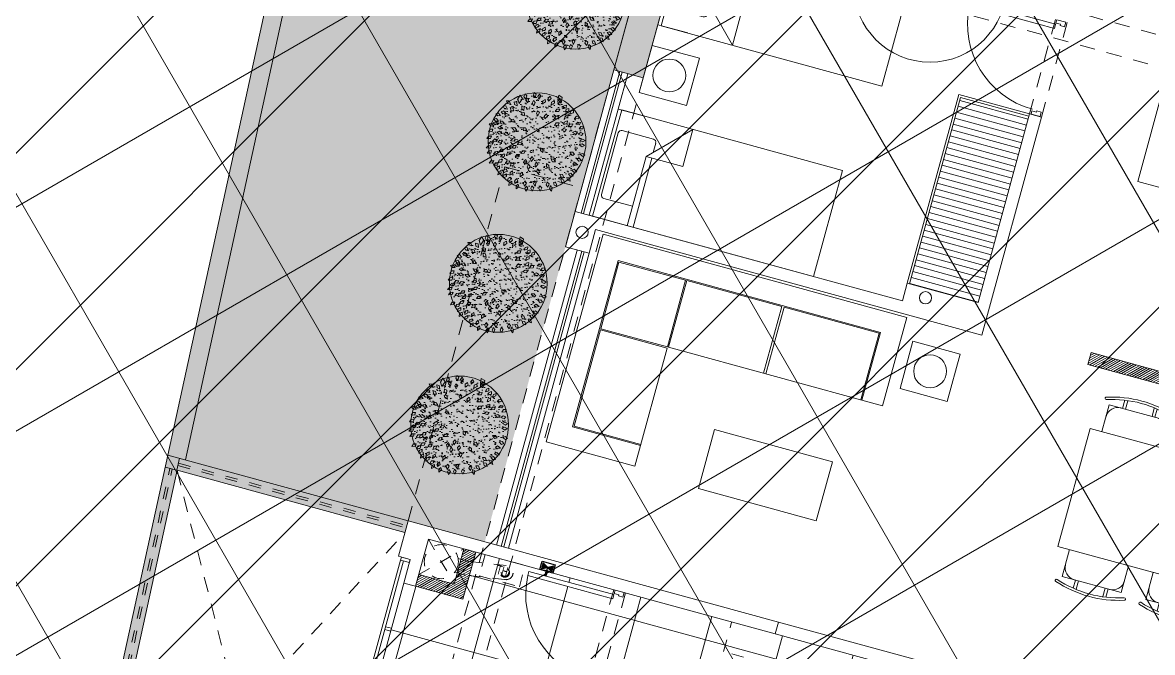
# Model space of a CAD drawing. Header units: inches. Extents: x 0 to 766, y -245 to 236.
# Drawn here: x 187.72 to 196.96, y 71.21 to 76.36 of the extents above; entities that cross this region are included whole.
import ezdxf
from ezdxf.enums import TextEntityAlignment as Align

# ---------------------------------------------------------------- set-up
doc = ezdxf.new("R2010")
doc.units = ezdxf.units.IN
doc.header["$MEASUREMENT"] = 0
for name, pattern in [('CONTINUA', [0]), ('HIDDEN2', [0.1875, 0.125, -0.0625]), ('PHANTOM', [2.5, 1.25, -0.25, 0.25, -0.25, 0.25, -0.25]), ('XREF_PAISAJISMO_200612$0$HIDDEN2', [0.1875, 0.125, -0.0625])]:
    doc.linetypes.add(name, pattern=pattern)
for name, color, linetype, lineweight in [('A-PLACAS', 251, 'Continuous', 9), ('A-VIGAS', 251, 'HIDDEN2', 9), ('CELOSIA', 251, 'Continuous', 9), ('CLOSET', 251, 'Continuous', 9), ('COC-LAV', 251, 'Continuous', 9), ('DLP_ETAPAS', 251, 'Continuous', 9), ('DLP_HATCH', 251, 'Continuous', 9), ('EJES', 251, 'PHANTOM', 9), ('Gas', 251, 'G_Larga', 9), ('HATCH', 251, 'Continuous', 9), ('MOBILIARIO', 251, 'Continuous', 9), ('MURO-BAJO', 251, 'Continuous', 9), ('MUROS', 251, 'Continuous', 9), ('PROYECCIONES', 251, 'HIDDEN2', 9), ('PUERTAS', 251, 'Continuous', 9), ('RED-PLUVIAL', 251, 'Continuous', 9), ('TEXTO-INDICACIONES', 251, 'Continuous', 9), ('VIDRIOS', 251, 'Continuous', 9), ('XREF_PAISAJISMO_200612$0$A-MURO BAJO', 251, 'Continuous', 9), ('XREF_PAISAJISMO_200612$0$A-PROYECCIONES', 251, 'XREF_PAISAJISMO_200612$0$HIDDEN2', 9), ('XREF_PAISAJISMO_200612$0$HATCH MUROS', 251, 'Continuous', 9), ('XREF_VEGETACION_200612$0$0_PA_alternathera verde', 251, 'Continuous', 9), ('XREF_VEGETACION_200612$0$0_PA_arrayan', 251, 'Continuous', 9), ('XREF_VEGETACION_200612$0$0_PA_VEGETACION', 251, 'Continuous', 9)]:
    doc.layers.add(name, color=color, linetype=linetype, lineweight=lineweight)
doc.layers.add('relleno', color=7, linetype='Continuous')
doc.styles.add('AREAS', font='ARIALN.TTF', dxfattribs={"width": 0.8})
doc.styles.get("Standard").update_dxf_attribs({"font": 'arial.ttf'})
doc.linetypes.add('G_Larga', pattern='A,2,-0.01,["G",Standard,S=0.1,R=0,X=0,Y=-0.05],-0.1', length=2.11)

# ---------------------------------------------------------------- blocks, each defined once
blk = doc.blocks.new('XREF_VEGETACION_200612$0$vib 2')
at = {"layer": 'XREF_VEGETACION_200612$0$0_PA_arrayan', "color": 68, "true_color": 0x3d5200}
for points in [[(472.0238, 17.4089), (472.0179, 17.3963), (472.0248, 17.3833), (472.0326, 17.3995)], [(472.0692, 17.4166), (472.0648, 17.4034), (472.0732, 17.3913), (472.079, 17.4083)], [(472.0957, 17.4083), (472.0877, 17.3969), (472.0923, 17.3829), (472.1027, 17.3975)], [(471.9313, 17.375), (471.9363, 17.362), (471.9505, 17.358), (471.9442, 17.3748)], [(471.9691, 17.3702), (471.9713, 17.3564), (471.9843, 17.3495), (471.9816, 17.3673)], [(471.9991, 17.4033), (471.9867, 17.3843), (471.9947, 17.3617), (472.0111, 17.386)], [(472.0307, 17.3892), (472.0275, 17.3756), (472.0369, 17.3642), (472.0412, 17.3817)], [(472.065, 17.3759), (472.0594, 17.3632), (472.0665, 17.3503), (472.074, 17.3666)], [(472.1234, 17.3815), (472.1116, 17.3741), (472.1103, 17.3594), (472.1256, 17.3688)], [(472.1495, 17.3975), (472.1394, 17.388), (472.141, 17.3733), (472.1542, 17.3855)], [(472.1686, 17.3752), (472.1564, 17.3685), (472.1543, 17.3538), (472.1701, 17.3624)], [(472.1971, 17.384), (472.1869, 17.3745), (472.1883, 17.3598), (472.2017, 17.3719)], [(472.1917, 17.4031), (472.1872, 17.3809), (472.2032, 17.3629), (472.2093, 17.3916)], [(472.2301, 17.3532), (472.2168, 17.349), (472.2119, 17.3351), (472.2291, 17.3403)], [(471.8768, 17.3096), (471.8865, 17.2997), (471.9012, 17.3015), (471.8887, 17.3145)], [(471.9032, 17.3189), (471.913, 17.309), (471.9276, 17.3111), (471.915, 17.3239)], [(471.9138, 17.3476), (471.9201, 17.3352), (471.9347, 17.3326), (471.9267, 17.3487)], [(471.9205, 17.3037), (471.9328, 17.2972), (471.9462, 17.3034), (471.9304, 17.312)], [(471.9673, 17.3241), (471.9626, 17.3372), (471.9485, 17.3416), (471.9544, 17.3246)], [(472.0059, 17.3186), (472.0092, 17.3051), (472.0228, 17.2992), (472.0187, 17.3168)], [(472.0073, 17.349), (472.0064, 17.3351), (472.0175, 17.3254), (472.0189, 17.3434)], [(472.0859, 17.3247), (472.0805, 17.3119), (472.0879, 17.2991), (472.095, 17.3156)], [(472.1309, 17.3094), (472.1207, 17.2999), (472.1223, 17.2852), (472.1355, 17.2973)], [(472.1913, 17.2982), (472.1775, 17.2974), (472.1692, 17.2852), (472.1872, 17.286)], [(472.1966, 17.3333), (472.1827, 17.3326), (472.1744, 17.3204), (472.1924, 17.3211)], [(472.2375, 17.305), (472.2246, 17.2998), (472.2208, 17.2855), (472.2375, 17.2921)], [(472.2427, 17.3368), (472.2296, 17.3323), (472.2249, 17.3183), (472.242, 17.3239)], [(472.2653, 17.3278), (472.2522, 17.323), (472.248, 17.3088), (472.2649, 17.3149)], [(472.2948, 17.2963), (472.2809, 17.2977), (472.271, 17.2868), (472.2888, 17.2849)], [(471.8432, 17.2591), (471.8522, 17.2485), (471.867, 17.2494), (471.8554, 17.2632)], [(471.8641, 17.2643), (471.874, 17.2545), (471.8886, 17.2566), (471.876, 17.2694)], [(471.8674, 17.2834), (471.8757, 17.2723), (471.8905, 17.2722), (471.8799, 17.2867)], [(471.8875, 17.2417), (471.8983, 17.2329), (471.9127, 17.2364), (471.8988, 17.2479)], [(471.8983, 17.271), (471.9056, 17.2591), (471.9203, 17.2578), (471.911, 17.2732)], [(471.9532, 17.2808), (471.96, 17.2687), (471.9747, 17.2668), (471.9659, 17.2825)], [(471.9597, 17.239), (471.9673, 17.2273), (471.982, 17.2263), (471.9723, 17.2415)], [(472.0122, 17.2388), (472.0185, 17.2264), (472.0331, 17.2239), (472.025, 17.24)], [(472.1935, 17.2647), (472.1796, 17.2639), (472.1714, 17.2517), (472.1893, 17.2525)], [(472.2351, 17.2738), (472.2217, 17.2701), (472.2163, 17.2563), (472.2337, 17.261)], [(472.2614, 17.2591), (472.2476, 17.2584), (472.2393, 17.2461), (472.2573, 17.2469)], [(472.3014, 17.2661), (472.2876, 17.268), (472.2771, 17.2576), (472.2949, 17.2549)], [(472.3161, 17.2472), (472.3022, 17.2465), (472.294, 17.2342), (472.3119, 17.235)], [(471.855, 17.1986), (471.8412, 17.1979), (471.8329, 17.1856), (471.8509, 17.1864)], [(471.8627, 17.2328), (471.8488, 17.2321), (471.8405, 17.2198), (471.8585, 17.2206)], [(471.8854, 17.182), (471.8716, 17.1838), (471.8612, 17.1732), (471.879, 17.1707)], [(471.8841, 17.2176), (471.8942, 17.2081), (471.9088, 17.2107), (471.8958, 17.2231)], [(471.918, 17.2101), (471.9288, 17.2013), (471.9431, 17.2049), (471.9292, 17.2163)], [(471.9757, 17.1832), (471.962, 17.1855), (471.9513, 17.1753), (471.969, 17.1722)], [(472.2303, 17.2319), (472.217, 17.236), (472.205, 17.2274), (472.2221, 17.2219)], [(472.2855, 17.2147), (472.2737, 17.2221), (472.2599, 17.2169), (472.275, 17.2071)], [(472.3144, 17.2105), (472.3014, 17.2155), (472.2888, 17.2077), (472.3056, 17.2011)], [(472.3233, 17.1767), (472.3113, 17.1836), (472.2977, 17.1778), (472.3132, 17.1687)], [(471.853, 17.1489), (471.8391, 17.1499), (471.8294, 17.1388), (471.8473, 17.1374)], [(471.8562, 17.1258), (471.8423, 17.125), (471.834, 17.1128), (471.852, 17.1135)], [(471.866, 17.1678), (471.8525, 17.1711), (471.8411, 17.1617), (471.8585, 17.1573)], [(471.9104, 17.1768), (471.8966, 17.1784), (471.8864, 17.1677), (471.9043, 17.1655)], [(471.9158, 17.1327), (471.902, 17.132), (471.8937, 17.1197), (471.9117, 17.1205)], [(471.9339, 17.1298), (471.9476, 17.1324), (471.9541, 17.1456), (471.9364, 17.1424)], [(471.9794, 17.1505), (471.9655, 17.1506), (471.9565, 17.1389), (471.9745, 17.1386)], [(472.0081, 17.1651), (471.9944, 17.1672), (471.9838, 17.1568), (472.0016, 17.154)], [(472.1012, 17.14), (472.1004, 17.1261), (472.1116, 17.1165), (472.1129, 17.1344)], [(472.3202, 17.1518), (472.3085, 17.1592), (472.2946, 17.154), (472.3098, 17.1442)], [(471.8664, 17.0759), (471.8525, 17.0751), (471.8442, 17.0629), (471.8622, 17.0637)], [(471.8872, 17.1206), (471.8733, 17.1199), (471.865, 17.1076), (471.883, 17.1084)], [(471.9101, 17.0809), (471.8962, 17.08), (471.888, 17.0677), (471.906, 17.0686)], [(471.9223, 17.1071), (471.9085, 17.1065), (471.9001, 17.0943), (471.9181, 17.0949)], [(471.9464, 17.0743), (471.9325, 17.0735), (471.9243, 17.0613), (471.9423, 17.0621)], [(471.9496, 17.1195), (471.9362, 17.1159), (471.9307, 17.1022), (471.9481, 17.1067)], [(471.9958, 17.1067), (471.9819, 17.1059), (471.9736, 17.0937), (471.9916, 17.0945)], [(472.0238, 17.1245), (472.0099, 17.1237), (472.0016, 17.1115), (472.0196, 17.1123)], [(472.0267, 17.082), (472.0179, 17.0712), (472.0214, 17.0569), (472.0329, 17.0707)], [(472.0585, 17.0963), (472.0503, 17.085), (472.0545, 17.0709), (472.0653, 17.0853)], [(472.1533, 17.0811), (472.1611, 17.0696), (472.1758, 17.0689), (472.1659, 17.0838)], [(472.2705, 17.106), (472.2625, 17.1173), (472.2477, 17.1178), (472.258, 17.103)], [(472.305, 17.0765), (472.2958, 17.087), (472.2811, 17.086), (472.2928, 17.0723)], [(472.3231, 17.1031), (472.3121, 17.1116), (472.2978, 17.1077), (472.312, 17.0965)], [(471.8896, 17.0658), (471.8758, 17.0649), (471.8676, 17.0526), (471.8855, 17.0535)], [(471.8959, 17.0496), (471.8831, 17.0439), (471.8798, 17.0296), (471.8963, 17.0367)], [(471.9021, 17.0257), (471.8898, 17.019), (471.8877, 17.0044), (471.9035, 17.0129)], [(471.9303, 17.0351), (471.9179, 17.0288), (471.9154, 17.0142), (471.9314, 17.0223)], [(471.9601, 17.0246), (471.9486, 17.0168), (471.9478, 17.0021), (471.9628, 17.0119)], [(471.9676, 17.0656), (471.9543, 17.0614), (471.9494, 17.0475), (471.9666, 17.0528)], [(472.0094, 17.0173), (471.9985, 17.0087), (471.9988, 16.9939), (472.013, 17.0049)], [(472.0408, 17.0572), (472.0338, 17.0452), (472.0395, 17.0315), (472.0487, 17.047)], [(472.0829, 17.0673), (472.0731, 17.0574), (472.0752, 17.0428), (472.088, 17.0554)], [(472.0853, 17.0342), (472.0813, 17.0208), (472.09, 17.0089), (472.0953, 17.0261)], [(472.1432, 17.0381), (472.1429, 17.052), (472.1309, 17.0606), (472.1311, 17.0427)], [(472.2576, 17.028), (472.2674, 17.0182), (472.282, 17.0201), (472.2695, 17.033)], [(472.2619, 17.0593), (472.2728, 17.0506), (472.2871, 17.0543), (472.2731, 17.0657)], [(471.9305, 17.0098), (471.9179, 17.0039), (471.9148, 16.9895), (471.9311, 16.9969)], [(471.9516, 16.9931), (471.9388, 16.9877), (471.9353, 16.9734), (471.9519, 16.9802)], [(471.9569, 16.9726), (471.9445, 16.9665), (471.9417, 16.952), (471.9579, 16.9598)], [(471.9825, 16.9854), (471.9718, 16.9766), (471.9723, 16.9618), (471.9864, 16.973)], [(471.9897, 16.9574), (471.9785, 16.9491), (471.9784, 16.9344), (471.9929, 16.9449)], [(472.0223, 16.9737), (472.0154, 16.9617), (472.0211, 16.9481), (472.0303, 16.9636)], [(472.0705, 16.9747), (472.0649, 16.9619), (472.0722, 16.9491), (472.0795, 16.9655)], [(472.1335, 16.9678), (472.1294, 16.9545), (472.138, 16.9425), (472.1435, 16.9596)], [(472.165, 16.9658), (472.1695, 16.9526), (472.1835, 16.9479), (472.1779, 16.965)], [(472.1979, 17.0074), (472.2027, 16.9943), (472.2168, 16.99), (472.2108, 17.0069)], [(472.2031, 16.9813), (472.2066, 16.9678), (472.2202, 16.9621), (472.2159, 16.9795)], [(472.2322, 16.9917), (472.236, 16.9783), (472.2497, 16.973), (472.245, 16.9903)], [(472.2399, 17.0087), (472.2484, 16.9977), (472.2632, 16.9978), (472.2523, 17.0121)], [(472.03, 16.9477), (472.0224, 16.9361), (472.0273, 16.9222), (472.0373, 16.9371)], [(472.0576, 16.9488), (472.0519, 16.9361), (472.059, 16.9232), (472.0665, 16.9395)], [(472.098, 16.9493), (472.0921, 16.9366), (472.099, 16.9236), (472.1068, 16.9398)], [(472.1482, 16.9477), (472.1454, 16.934), (472.1552, 16.923), (472.159, 16.9406)]]:
    blk.add_lwpolyline(points, close=True, dxfattribs=at)
blk = doc.blocks.new('XREF_VEGETACION_200612$0$ARRAYAN')
at = {"layer": 'XREF_VEGETACION_200612$0$0_PA_arrayan', "true_color": 0x779e00}
h = blk.add_hatch(dxfattribs=at)
h.set_pattern_fill('AR-SAND', color=64, scale=0.0009, style=0)
h.set_pattern_definition([(37.5, (878.080566, 496.464243), (-0.001440028, 0.0440471914), [0, -0.0347472, 0, -0.038862, 0, -0.0371475]), (7.5, (878.080566, 496.46424), (0.040457095, 0.064514259), [0, -0.0187452, 0, -0.0313182, 0, -0.0120015]), (327.5, (878.05245, 496.464243), (0.0711893133, 0.0001293466), [0, -0.01143, 0, -0.041148, 0, -0.053721]), (317.5, (878.05245, 496.46424), (0.068720081, 0.020063639), [0, -0.005715, 0, -0.0269748, 0, -0.030861])])
h.paths.add_polyline_path([(784.3152, 808.4285, 1), (783.7943, 808.4285, 1)])
at = {"layer": 'XREF_VEGETACION_200612$0$0_PA_arrayan'}
blk.add_circle((784.0578, 808.4294), 0.2762, dxfattribs=at)
at = {"layer": 'XREF_VEGETACION_200612$0$0_PA_arrayan', "color": 252, "xscale": 1.128600000000005, "yscale": 1.128600000000005, "zscale": 1.128600000000005}
blk.add_blockref('XREF_VEGETACION_200612$0$vib 2', (251.2648, 789.0514), dxfattribs=at)
blk = doc.blocks.new('XREF_PAISAJISMO_200612')
at = {"layer": 'XREF_PAISAJISMO_200612$0$HATCH MUROS', "true_color": 0xf8991e, "transparency": 33554636}
h = blk.add_hatch(color=30, dxfattribs=at)
h.dxf.hatch_style = 1
h.paths.add_polyline_path([(34.3491, 75.5784), (34.2042, 75.6181), (32.784, 69.1123), (32.9289, 69.0727)])
h = blk.add_hatch(color=30, dxfattribs=at)
h.dxf.hatch_style = 1
h.paths.add_polyline_path([(33.9224, 65.1725), (33.8961, 65.0761), (32.0153, 65.5903), (32.784, 69.1123), (34.7491, 68.575), (34.7227, 68.4785), (32.8593, 68.988), (32.1333, 65.6624)])
at = {"layer": 'XREF_PAISAJISMO_200612$0$A-MURO BAJO', "elevation": 0}
for points in [[(32.784, 69.1123), (34.2042, 75.6181)], [(32.9289, 69.0726), (34.3491, 75.5784)], [(32.0153, 65.5903), (32.784, 69.1123), (34.7491, 68.575)], [(32.1332, 65.6617), (32.8593, 68.988), (34.7227, 68.4785)]]:
    blk.add_lwpolyline(points, dxfattribs=at)
at = {"layer": 'XREF_PAISAJISMO_200612$0$A-PROYECCIONES', "linetype": 'XREF_PAISAJISMO_200612$0$HIDDEN2', "ltscale": 0.3}
for p, q in [((32.8589, 68.9881, 0), (32.8803, 69.086, 0)), ((32.8669, 69.0274, 0), (34.7333, 68.5171)), ((32.8722, 69.0467, 0), (34.7385, 68.5364)), ((32.4481, 67.3866, 0), (32.8008, 69.0034)), ((32.4676, 67.3823, 0), (32.8204, 68.9992)), ((32.8589, 68.9881, 0), (32.7623, 69.0145, 0))]:
    blk.add_line(p, q, dxfattribs=at)
at = {"layer": 'XREF_PAISAJISMO_200612$0$A-PROYECCIONES', "linetype": 'XREF_PAISAJISMO_200612$0$HIDDEN2'}
for p, q in [((32.8592, 68.9877, 0), (33.826, 65.1989)), ((32.1328, 65.6618), (34.7227, 68.4785, 0))]:
    blk.add_line(p, q, dxfattribs=at)
blk = doc.blocks.new('paisajismo et 1')
at = {"layer": 'XREF_VEGETACION_200612$0$0_PA_alternathera verde', "true_color": 0x99b29c, "transparency": 33554618}
h = blk.add_hatch(dxfattribs=at)
h.set_pattern_fill('STIP2', color=253, scale=0.1, angle=45, style=0, double=1, pattern_type=2)
h.set_pattern_definition([(45, (-0.05515, 0.06788), (-0.07071068, 0.07071068), [0, -0.1]), (45, (-0.03536, 0.06505), (-0.07071068, 0.07071068), [0, -0.1]), (45, (-0.02192, 0.04455), (-0.07071068, 0.07071068), [0, -0.1]), (45, (0.01909, 0.05303), (-0.07071068, 0.07071068), [0, -0.1]), (45, (-0.00849, 0.07637), (-0.07071068, 0.07071068), [0, -0.1]), (45, (-0.00636, 0.11243), (-0.07071068, 0.07071068), [0, -0.1]), (45, (-0.03606, 0.09263), (-0.07071068, 0.07071068), [0, -0.1]), (45, (0.02263, 0.09334), (-0.07071068, 0.07071068), [0, -0.1]), (45, (0.04172, 0.06718), (-0.07071068, 0.07071068), [0, -0.1]), (45, (0, 0.00424), (-0.07071068, 0.07071068), [0, -0.1]), (45, (-0.00141, 0.03111), (-0.07071068, 0.07071068), [0, -0.1]), (45, (0.02192, 0.02758), (-0.07071068, 0.07071068), [0, -0.1]), (45, (0.0198, 0.11597), (-0.07071068, 0.07071068), [0, -0.1]), (45, (0.01485, 0.07566), (-0.07071068, 0.07071068), [0, -0.1]), (45, (-0.01414, 0.09334), (-0.07071068, 0.07071068), [0, -0.1]), (45, (0.00424, 0.09899), (-0.07071068, 0.07071068), [0, -0.1]), (45, (-0.00212, 0.05445), (-0.07071068, 0.07071068), [0, -0.1]), (45, (-0.02051, 0.11243), (-0.07071068, 0.07071068), [0, -0.1]), (45, (0.04313, 0.09263), (-0.07071068, 0.07071068), [0, -0.1]), (45, (0.06223, 0.0693), (-0.07071068, 0.07071068), [0, -0.1]), (120.9638, (-0.027577, 0.053033), (0.141421532, -0.282842614), [0.0041231, -0.4081875]), (14.0362, (-0.030406, 0.079903), (-0.3535534264, -0.0707103627), [0.005831, -0.5772642]), (23.1986, (0.006364, 0.084146), (0.2828427255, 0.141421382), [0.0053852, -0.5331313]), (194.0362, (0.041012, 0.050912), (0.3535534264, 0.0707103627), [0.005831, -0.5772642]), (98.1301, (0.0099, 0.038184), (-0.0707106636, 0.3535533935), [0.005, -0.495]), (0, (-0.003536, 0.12657), (0.0707107, 0.0707107), [0.0056569, -0.1357645]), (146.3099, (0.035355, 0.077782), (-0.3535532764, 0.212132255), [0.005099, -0.5048029]), (8.1301, (-0.019799, 0.028284), (0.3535533935, 0.0707106636), [0.005, -0.495]), (0, (-0.05586, 0.08132), (0.0707107, 0.0707107), [0.0042426, -0.1371787])])
edge = h.paths.add_edge_path()
edge.add_line((32.8913, 65.351), (32.1602, 65.551))
edge.add_line((32.1602, 65.551), (31.4701, 62.3893))
edge.add_line((31.4701, 62.3893), (31.3138, 60.2668))
edge.add_line((31.3138, 60.2668), (29.769, 53.19))
edge.add_arc((23.3226, 58.608), 8.4209, 319.95374, 349.32485)
edge.add_line((31.5978, 57.0481), (31.1155, 57.18))
edge.add_line((31.1155, 57.18), (31.6423, 59.1068))
edge.add_arc((42.4426, 60.1935), 10.8549, 151.63174, 185.74577, ccw=False)
edge = h.paths.add_edge_path()
edge.add_line((34.6694, 77.0459), (34.6694, 77.0459))
edge.add_line((34.6694, 77.0459), (32.929, 69.073))
edge.add_line((32.929, 69.073), (33.412, 68.941))
edge.add_line((33.412, 68.941), (34.6228, 74.4881))
edge.add_arc((38.1641, 73.5388), 3.6663, 149.50296, 164.99345, ccw=False)
edge.add_line((35.005, 75.3995), (34.3491, 75.5784))
edge.add_line((34.3491, 75.5784), (34.6694, 77.0459))
at = {"layer": 'XREF_VEGETACION_200612$0$0_PA_alternathera verde', "true_color": 0x6e6b8e, "transparency": 33554615}
h = blk.add_hatch(dxfattribs=at)
h.set_pattern_fill('ANSI36', color=8, scale=0.3, angle=132, style=0)
h.paths.add_polyline_path([(36.5034, 74.9897), (35.005, 75.3995, 0.067693), (34.6228, 74.4881), (33.412, 68.941), (34.7496, 68.5753)])
at = {"layer": 'XREF_VEGETACION_200612$0$0_PA_VEGETACION', "true_color": 0x9a9384, "transparency": 33554508}
h = blk.add_hatch(color=252, dxfattribs=at)
h.dxf.hatch_style = 1
h.paths.add_polyline_path([(38.7086, 78.5999), (38.195, 78.712), (37.526, 76.265), (38.0324, 76.1266)])
h.paths.add_polyline_path([(37.1304, 74.8183), (36.5034, 74.9897), (34.7495, 68.575), (35.3765, 68.4036)])
blk.add_blockref('XREF_PAISAJISMO_200612', (0, 0))
at = {"layer": 'XREF_VEGETACION_200612$0$0_PA_arrayan', "color": 7, "xscale": 1.448471488116208, "yscale": 1.448471488116208, "zscale": 1.448471488116208}
for p in [(-1099.5657, -1098.1559, 0), (-1099.8822, -1099.3134, 0), (-1100.1987, -1100.4709, 0), (-1100.5151, -1101.6285, 0)]:
    blk.add_blockref('XREF_VEGETACION_200612$0$ARRAYAN', p, dxfattribs=at)
blk = doc.blocks.new('COTASYEJES')
at = {"layer": 'EJES', "linetype": 'Continuous'}
blk.add_circle((-33.9178, -34.9835, 0), 0.625, dxfattribs=at)
blk = doc.blocks.new('ESTR_PISO-1_PISO')
at = {"layer": 'HATCH'}
h = blk.add_hatch(color=256, dxfattribs=at)
h.dxf.hatch_style = 1
h.paths.add_polyline_path([(-26.45, 2.95), (-29.9, 2.95), (-29.9, 1.5), (-29.65, 1.5), (-29.65, 2.7), (-26.45, 2.7)])
h.paths.add_polyline_path([(-22.65, -2.53), (-18.75, -2.53), (-18.75, 2.87), (-22.45, 2.87), (-22.45, -0.53), (-22.65, -0.53), (-22.65, 3.12), (-18.5, 3.12), (-18.5, -2.78), (-22.65, -2.78)])
h.paths.add_polyline_path([(-29.9, -2.45), (-26.45, -2.45), (-26.45, -2.2), (-29.9, -2.2)])
h.paths.add_polyline_path([(-30.3, -6.8), (-22.4, -6.8), (-22.4, -7.1), (-30.3, -7.1)])
h.paths.add_polyline_path([(-20.85, -4.75), (-21.55, -4.75), (-21.55, -5), (-20.85, -5)])
h.paths.add_polyline_path([(-22.45, 4.92), (-22.45, 6.87), (-18.75, 6.87), (-18.75, 4.92), (-18.55, 4.92), (-18.55, 6.87), (-18.05, 6.87), (-18.05, 7.12), (-22.45, 7.12), (-22.45, 13.72), (-22.65, 13.72), (-22.65, 4.92)])
h.paths.add_polyline_path([(-26.45, 8.52), (-29.65, 8.52), (-29.65, 9.7), (-29.9, 9.7), (-29.9, 8.27), (-26.45, 8.27)])
h.paths.add_polyline_path([(-19.15, 8.92), (-15.75, 8.92), (-15.75, 9.17), (-19.15, 9.17)])
h.paths.add_polyline_path([(-20.65, 18.07), (-16.65, 18.07), (-16.65, 18.32), (-20.65, 18.32)])
h.paths.add_polyline_path([(-19.15, 13.72), (-15.75, 13.72), (-15.75, 13.47), (-19.15, 13.47)])
h.paths.add_polyline_path([(-29.8, 18.32), (-25.8, 18.32), (-25.8, 18.07), (-29.55, 18.07), (-29.55, 17.67), (-29.8, 17.67)])
h.paths.add_polyline_path([(-26.45, 13.37), (-29.9, 13.37), (-29.9, 14.22), (-29.55, 14.22), (-29.55, 13.62), (-26.45, 13.62)])
h.paths.add_polyline_path([(-23.125, 31.12), (-28.725, 31.12), (-28.725, 30.92), (-23.375, 30.92), (-23.375, 24.62), (-23.125, 24.62)])
h.paths.add_polyline_path([(-17.2, 25.67), (-17.2, 24.22), (-17.45, 24.22), (-17.45, 25.67)])
h.paths.add_polyline_path([(-29, 25.67), (-29, 24.22), (-29.25, 24.22), (-29.25, 25.67)])
h.paths.add_polyline_path([(-29.25, 28.37), (-28.2, 28.37), (-28.2, 28.07), (-29.25, 28.07)])
h.paths.add_polyline_path([(-17.2, 30.92), (-17.2, 31.12), (-23.075, 31.12), (-23.075, 30.92)])
at = {"layer": 'A-PLACAS', "elevation": 0}
blk.add_lwpolyline([(-29, 25.67), (-29, 24.22), (-29.25, 24.22), (-29.25, 25.67)], close=True, dxfattribs=at)
at = {"layer": 'A-VIGAS'}
for p, q in [((-29, 25.67, 0), (-23.375, 25.67, 0)), ((-29, 25.42, 0), (-23.375, 25.42, 0)), ((-29.25, 24.22, 0), (-29.25, 18.32, 0)), ((-29, 24.22, 0), (-29, 18.32, 0))]:
    blk.add_line(p, q, dxfattribs=at)
blk = doc.blocks.new('A$C63D03590')
at = {"layer": 'Gas', "linetype": 'Continuous', "lineweight": 0, "true_color": 0xa87e00}
for points in [[(0.007, -0.059), (0.007, 0), (-0.008, 0), (-0.008, -0.059)], [(0.073, -0.073), (0.073, -0.157), (-0.073, -0.073), (-0.073, -0.157)], [(0.037, -0.059), (-0.038, -0.059), (-0.038, -0.066), (0.037, -0.066)]]:
    blk.add_hatch(color=44, dxfattribs=at).paths.add_polyline_path(points)
at = {"color": 44, "true_color": 0xa87e00}
for p, q in [((0.007, 0), (-0.008, 0)), ((-0.008, -0.059), (-0.008, 0)), ((0.007, -0.059), (0.007, 0)), ((-0.073, -0.073), (-0.073, -0.157)), ((0.073, -0.073), (-0.073, -0.157)), ((-0.073, -0.073), (0.073, -0.157)), ((-0.038, -0.059), (0.037, -0.059)), ((-0.038, -0.066), (-0.038, -0.059)), ((-0.038, -0.066), (0.037, -0.066)), ((0, -0.115), (0, -0.066)), ((0.037, -0.066), (0.037, -0.059)), ((0.073, -0.157), (0.073, -0.073))]:
    blk.add_line(p, q, dxfattribs=at)
at = {"color": 44, "linetype": 'CONTINUA', "lineweight": 30, "ltscale": 10, "true_color": 0xa87e00}
blk.add_line((0, -0.115), (0, -0.066), dxfattribs=at)
at = {"color": 44, "linetype": 'CONTINUA', "lineweight": 20, "ltscale": 10, "true_color": 0xa87e00}
for points in [[(-0.038, -0.059), (-0.038, -0.066), (0.037, -0.066), (0.037, -0.059), (0.007, -0.059), (0.007, 0), (-0.008, 0), (-0.008, -0.059), (-0.038, -0.059)], [(-0.073, -0.073), (0.073, -0.157), (0.073, -0.073), (-0.073, -0.157), (-0.073, -0.073)]]:
    blk.add_lwpolyline(points, dxfattribs=at)
at = {"color": 44, "linetype": 'CONTINUA', "lineweight": 20, "true_color": 0xa87e00}
blk.add_lwpolyline([(0.037, -0.059), (-0.038, -0.059), (-0.038, -0.066), (0.037, -0.066)], close=True, dxfattribs=at)
blk = doc.blocks.new('TERMA_SOLE-10L')
at = {"layer": 'COC-LAV', "color": 2, "linetype": 'HIDDEN2', "ltscale": 0.3}
blk.add_lwpolyline([(-0.17, 0), (-0.17, -0.18), (0.17, -0.18), (0.17, 0)], close=True, dxfattribs=at)
at = {"layer": 'TEXTO-INDICACIONES', "style": 'AREAS', "width": 0.8}
blk.add_text('TH', height=0.07528, dxfattribs=at).set_placement((0, -0.09, 0), align=Align.MIDDLE_CENTER)
blk = doc.blocks.new('A$C2A08204E')
for p, q in [((0, 0), (0, 1.76)), ((0, 1.76), (2.575, 1.76)), ((2.575, 1.76), (2.575, 1.01)), ((0.175, 0.175), (0.175, 1.585)), ((0.175, 1.585), (2.4, 1.585)), ((0.185, 1.575), (0.75, 1.575)), ((0.185, 1.01), (0.185, 1.575)), ((0.75, 1.01), (0.75, 1.575)), ((0.76, 1.575), (1.565, 1.575)), ((0.76, 1.01), (0.76, 1.575)), ((1.565, 1.575), (1.565, 1.01)), ((1.585, 1.575), (2.39, 1.575)), ((1.585, 1.01), (1.585, 1.575)), ((2.39, 1.575), (2.39, 1.01)), ((2.4, 1.01), (2.4, 1.585)), ((0.185, 1.01), (0.75, 1.01)), ((0.185, 0.185), (0.185, 1)), ((0.75, 1), (0.185, 1)), ((0.75, 1), (0.75, 0)), ((2.575, 1.01), (0.76, 1.01)), ((0.75, 0.185), (0.185, 0.185)), ((0.75, 0.175), (0.175, 0.175)), ((0.75, 0), (0, 0))]:
    blk.add_line(p, q)
blk = doc.blocks.new('VELADOR')
blk.add_lwpolyline([(0, 0.4), (0, 0), (0.4, 0), (0.4, 0.4)], close=True)
blk.add_circle((0.2, 0.2), 0.1344)
blk = doc.blocks.new('P-80 MARCO 3.5x1.5')
at = {"layer": 'PUERTAS'}
for p, q in [((0.038, 0.0762), (0.038, 0.7962)), ((0.038, 0.7962), (0.073, 0.7962)), ((0.073, 0.7962), (0.073, 0.0762)), ((0.038, 0.0762), (0.073, 0.0762))]:
    blk.add_line(p, q, dxfattribs=at)
at = {"layer": 'PUERTAS', "linetype": 'Continuous'}
for p, q in [((0, 0), (0, 0.0762)), ((0, 0.0762), (0.028, 0.0762)), ((0, 0), (0.038, 0)), ((0.028, 0.0762), (0.028, 0.0382)), ((0.028, 0.0382), (0.038, 0.0382)), ((0.038, 0.0382), (0.038, 0)), ((0.762, 0.0382), (0.762, 0)), ((0.772, 0.0382), (0.762, 0.0382)), ((0.8, 0), (0.762, 0)), ((0.8, 0.0762), (0.772, 0.0762)), ((0.772, 0.0762), (0.772, 0.0382)), ((0.8, 0), (0.8, 0.0762))]:
    blk.add_line(p, q, dxfattribs=at)
at = {"layer": 'PUERTAS', "color": 7, "linetype": 'Continuous'}
blk.add_arc((0.0365, 0.0755), 0.7216, 0.05198, 87.09685, dxfattribs=at)
blk = doc.blocks.new('1 PLAZA')
for p, q in [((-0.45, 0), (0.45, 0)), ((-0.45, 0), (-0.45, -0.2551)), ((0.45, 0), (0.45, -0.2551)), ((-0.2859, -0.3221), (-0.2859, -0.0781)), ((-0.2592, -0.0513), (0.2619, -0.0513)), ((0.2887, -0.0781), (0.2887, -0.3415)), ((-0.45, -0.3221), (0.1356, -0.3221)), ((0.45, -0.6318), (0.1356, -0.3221)), ((0.1356, -0.3221), (0.1356, -0.6318)), ((0.2619, -0.3683), (0.1825, -0.3683)), ((0.1356, -0.371), (-0.45, -0.371)), ((0.1356, -0.6318), (0.45, -0.6318))]:
    blk.add_line(p, q)
blk.add_lwpolyline([(-0.45, -1.9), (-0.45, -0.0287), (0.45, -0.0287), (0.45, -1.9)], close=True)
for centre, start, end in [((-0.2592, -0.0781), 90, 180), ((0.2619, -0.0781), 0, 90), ((0.2619, -0.3415), 270, 0)]:
    blk.add_arc(centre, 0.0267, start, end)
blk = doc.blocks.new('A$C72FD42DB')
for p, q in [((0.3255, 1.41), (1.3255, 1.41)), ((0.3255, 0), (0.3255, 1.41)), ((1.3255, 0), (1.3255, 1.41)), ((0.0573, 1.3564), (0.0573, 1.3564)), ((0.0977, 0.8097), (0.0977, 1.3097)), ((0.0977, 1.3097), (0.3255, 1.3097)), ((1.5532, 1.3097), (1.3255, 1.3097)), ((1.5532, 0.8097), (1.5532, 1.3097)), ((1.5937, 1.3564), (1.5937, 1.3564)), ((0.0286, 1.1974), (0.0977, 1.1974)), ((0.0286, 1.1724), (0.0977, 1.1724)), ((1.6224, 1.1974), (1.5532, 1.1974)), ((1.6224, 1.1724), (1.5532, 1.1724)), ((0.0286, 0.947), (0.0977, 0.947)), ((1.6224, 0.947), (1.5532, 0.947)), ((0.0286, 0.922), (0.0977, 0.922)), ((1.6224, 0.922), (1.5532, 0.922)), ((0.0573, 0.7629), (0.0573, 0.7629)), ((0.3255, 0.8097), (0.0977, 0.8097)), ((1.3255, 0.8097), (1.5532, 0.8097)), ((1.5937, 0.7629), (1.5937, 0.7629)), ((0.0573, 0.6471), (0.0573, 0.6471)), ((1.5937, 0.6471), (1.5937, 0.6471)), ((0.0977, 0.6003), (0.0977, 0.1003)), ((0.3255, 0.6003), (0.0977, 0.6003)), ((1.3255, 0.6003), (1.5532, 0.6003)), ((1.5532, 0.6003), (1.5532, 0.1003)), ((0.0286, 0.488), (0.0977, 0.488)), ((0.0286, 0.463), (0.0977, 0.463)), ((1.6224, 0.488), (1.5532, 0.488)), ((1.6224, 0.463), (1.5532, 0.463)), ((0.0286, 0.2376), (0.0977, 0.2376)), ((0.0286, 0.2126), (0.0977, 0.2126)), ((1.6224, 0.2376), (1.5532, 0.2376)), ((1.6224, 0.2126), (1.5532, 0.2126)), ((0.0977, 0.1003), (0.3255, 0.1003)), ((1.5532, 0.1003), (1.3255, 0.1003)), ((0.0573, 0.0536), (0.0573, 0.0536)), ((1.5937, 0.0536), (1.5937, 0.0536)), ((0.3255, 0), (1.3255, 0))]:
    blk.add_line(p, q)
for centre, radius, start, end in [((0.9298, 1.0597), 0.9317, 161.83805, 198.16195), ((0.9298, 1.0597), 0.9117, 161.83805, 198.16195), ((0.054, 1.347), 0.01, 71.2164, 161.83805), ((0.054, 1.347), 0.01, 341.83805, 71.2164), ((0.1977, 1.2097), 0.1, 90, 180), ((1.4532, 1.2097), 0.1, 0, 90), ((1.5969, 1.347), 0.01, 108.7836, 198.16195), ((0.7212, 1.0597), 0.9117, 341.83805, 18.16195), ((1.5969, 1.347), 0.01, 18.16195, 108.7836), ((0.7212, 1.0597), 0.9317, 341.83805, 18.16195), ((0.1977, 0.9097), 0.1, 180, 270), ((1.4532, 0.9097), 0.1, 270, 0), ((0.054, 0.7724), 0.01, 198.16195, 288.7836), ((0.054, 0.7724), 0.01, 288.7836, 18.16195), ((1.5969, 0.7724), 0.01, 161.83805, 251.2164), ((1.5969, 0.7724), 0.01, 251.2164, 341.83805), ((0.054, 0.6376), 0.01, 71.2164, 161.83805), ((0.054, 0.6376), 0.01, 341.83805, 71.2164), ((1.5969, 0.6376), 0.01, 108.7836, 198.16195), ((1.5969, 0.6376), 0.01, 18.16195, 108.7836), ((0.9298, 0.3503), 0.9317, 161.83805, 198.16195), ((0.9298, 0.3503), 0.9117, 161.83805, 198.16195), ((0.1977, 0.5003), 0.1, 90, 180), ((1.4532, 0.5003), 0.1, 0, 90), ((0.7212, 0.3503), 0.9117, 341.83805, 18.16195), ((0.7212, 0.3503), 0.9317, 341.83805, 18.16195), ((0.1977, 0.2003), 0.1, 180, 270), ((1.4532, 0.2003), 0.1, 270, 0), ((0.054, 0.063), 0.01, 198.16195, 288.7836), ((0.054, 0.063), 0.01, 288.7836, 18.16195), ((1.5969, 0.063), 0.01, 161.83805, 251.2164), ((1.5969, 0.063), 0.01, 251.2164, 341.83805)]:
    blk.add_arc(centre, radius, start, end)
blk = doc.blocks.new('TORRE-B_PLAN-GEN')
at = {"layer": 'HATCH'}
h = blk.add_hatch(dxfattribs=at)
h.set_pattern_fill('_USER', color=256, scale=0.05, pattern_type=0)
h.set_pattern_definition([(360, (-29.225, 46.57), (2e-18, 0.05), [])])
h.paths.add_polyline_path([(-26.455, 38.82), (-25.875, 38.82), (-25.875, 40.4), (-26.455, 40.4)])
h = blk.add_hatch(dxfattribs=at)
h.set_pattern_fill('ANSI31', color=256, scale=0.005, angle=90)
h.set_pattern_definition([(45, (349.664513, 298.995274), (-0.01122532015, 0.01122532015), [])])
h.paths.add_polyline_path([(-23.31, 38.57), (-24.875, 38.57), (-24.875, 38.67), (-23.31, 38.67)])
h = blk.add_hatch(dxfattribs=at)
h.set_pattern_fill('_USER', color=256, scale=0.6, double=1, pattern_type=0)
h.set_pattern_definition([(360, (-24.35, 33.97), (8e-17, 0.6), []), (90, (-24.35, 33.97), (-0.6, 8e-17), [])])
h.paths.add_polyline_path([(-24.36, 35.8199), (-25.26, 35.8199), (-25.26, 35.77), (-28.0419, 35.77), (-28.0419, 35.732), (-28.0801, 35.732), (-28.0801, 35.742), (-28.1181, 35.742), (-28.1181, 35.77), (-29.3, 35.77), (-29.3, 35.37), (-29.8, 35.37), (-29.8, 33.97), (-28.18, 33.97), (-28.18, 34.62), (-28.13, 34.62), (-28.13, 34.97), (-28.1181, 34.97), (-28.1181, 34.998), (-28.0801, 34.998), (-28.0801, 35.008), (-28.0419, 35.008), (-28.0419, 34.97), (-28.03, 34.97), (-28.03, 34.62), (-25.16, 34.62), (-25.16, 33.97), (-24.36, 33.97)])
h.paths.add_polyline_path([(-28.1181, 35.697), (-28.8381, 35.697), (-28.8381, 35.732), (-28.1181, 35.732)], flags=16)
h = blk.add_hatch(dxfattribs=at)
h.set_pattern_fill('ANSI31', color=256, scale=0.005)
h.set_pattern_definition([(45, (-475.794266, -161.923824), (-0.01122532015, 0.01122532015), [])])
h.paths.add_polyline_path([(-29.7, 35.37), (-29.3, 35.37), (-29.3, 35.77), (-29.4, 35.77), (-29.4, 35.47), (-29.7, 35.47)])
at = {"elevation": 0}
blk.add_lwpolyline([(-28.755, 35.77), (-28.755, 35.84), (-28.645, 35.84), (-28.645, 35.77)], close=True, dxfattribs=at)
at = {"layer": 'CELOSIA'}
for p, q in [((-29.875, 35.545), (-29.875, 33.8325, 0)), ((-29.85, 35.545), (-29.85, 33.8325, 0))]:
    blk.add_line(p, q, dxfattribs=at)
at = {"layer": 'CELOSIA', "elevation": 0}
for points in [[(-29.875, 35.57), (-29.8, 35.57), (-29.8, 35.545), (-29.875, 35.545)], [(-29.85, 34.9867), (-29.8, 34.9867), (-29.8, 34.9617), (-29.85, 34.9617)]]:
    blk.add_lwpolyline(points, close=True, dxfattribs=at)
at = {"layer": 'CLOSET'}
for points in [[(-25.875, 40.42), (-26.475, 40.42), (-26.475, 38.82)], [(-25.875, 40.4), (-26.455, 40.4), (-26.455, 38.82)]]:
    blk.add_lwpolyline(points, dxfattribs=at)
at = {"layer": 'MOBILIARIO', "elevation": 0}
blk.add_lwpolyline([(-26.68, 37.25), (-26.68, 36.75), (-27.68, 36.75), (-27.68, 37.25)], close=True, dxfattribs=at)
at = {"layer": 'MURO-BAJO'}
for p, q in [((-29.25, 39.87), (-29.25, 38.67)), ((-29.13, 39.87), (-29.13, 38.67))]:
    blk.add_line(p, q, dxfattribs=at)
at = {"layer": 'MURO-BAJO', "color": 4}
for p, q in [((-29.15, 35.87, 0), (-29.15, 38.37, 0)), ((-29.05, 38.37, 0), (-29.05, 35.87, 0)), ((-29.8, 35.37, 0), (-29.8, 33.97, 0))]:
    blk.add_line(p, q, dxfattribs=at)
at = {"layer": 'MURO-BAJO', "elevation": 0}
blk.add_lwpolyline([(-26.76, 35.77), (-25.36, 35.77), (-25.36, 35.87), (-26.76, 35.87)], dxfattribs=at)
at = {"layer": 'MUROS'}
for p, q in [((-29.25, 41.32), (-29.25, 39.87)), ((-29, 41.22), (-29, 39.87)), ((-24.875, 40.12), (-24.875, 40.97)), ((-25.775, 40.42), (-25.875, 40.42)), ((-25.875, 38.82), (-25.875, 40.42)), ((-25.775, 38.57), (-25.775, 40.42)), ((-23.31, 40.12), (-24.875, 40.12)), ((-29, 39.87), (-29.25, 39.87)), ((-26.475, 38.67), (-26.475, 38.82)), ((-26.475, 38.82), (-25.875, 38.82)), ((-26.475, 38.67), (-29.25, 38.67)), ((-29.25, 38.37), (-29.25, 38.67)), ((-25.775, 38.57), (-29.05, 38.57)), ((-29.05, 38.37), (-29.05, 38.57)), ((-29.05, 38.37), (-29.25, 38.37)), ((-29.9, 35.57), (-29.9, 35.87)), ((-26.76, 35.87, 0), (-29.9, 35.87, 0)), ((-26.76, 35.77, 0), (-26.76, 35.87, 0)), ((-29.7, 35.37), (-29.7, 35.77)), ((-26.76, 35.77, 0), (-29.7, 35.77, 0)), ((-29.8, 35.57), (-29.9, 35.57)), ((-29.8, 35.37), (-29.8, 35.57)), ((-29.7, 35.37), (-29.8, 35.37))]:
    blk.add_line(p, q, dxfattribs=at)
at = {"layer": 'MUROS', "color": 3}
blk.add_lwpolyline([(-23.31, 38.57), (-24.875, 38.57), (-24.875, 38.67), (-23.31, 38.67)], close=True, dxfattribs=at)
at = {"layer": 'MUROS', "color": 3, "elevation": 0}
blk.add_lwpolyline([(-29.7, 35.37), (-29.3, 35.37), (-29.3, 35.77), (-29.4, 35.77), (-29.4, 35.47), (-29.7, 35.47)], close=True, dxfattribs=at)
at = {"layer": 'PROYECCIONES'}
for p, q in [((-25.875, 41.22, 0), (-25.875, 40.42, 0)), ((-25.775, 40.42), (-25.775, 41.22)), ((-28.13, 34.97, 0), (-28.13, 35.77, 0)), ((-28.03, 35.77, 0), (-28.03, 34.97, 0))]:
    blk.add_line(p, q, dxfattribs=at)
at = {"layer": 'PROYECCIONES', "ltscale": 0.5}
for p, q in [((-29.7, 35.77), (-29.4, 35.47)), ((-29.7, 35.47), (-29.4, 35.77))]:
    blk.add_line(p, q, dxfattribs=at)
at = {"layer": 'PROYECCIONES', "color": 7, "ltscale": 0.25}
for p, q in [((-29.3369, 35.6802, 0), (-29.4242, 35.6802)), ((-29.0308, 35.7285), (-29.3369, 35.6802, 0)), ((-29.0133, 35.6153), (-29.3288, 35.5659, 0)), ((-29.3288, 35.5659, 0), (-29.4215, 35.5659))]:
    blk.add_line(p, q, dxfattribs=at)
at = {"layer": 'PROYECCIONES', "elevation": 0}
blk.add_lwpolyline([(-29.9, 35.87), (-29.9, 38.87), (-29.25, 38.87)], dxfattribs=at)
at = {"layer": 'PROYECCIONES', "ltscale": 0.5, "elevation": 0}
blk.add_lwpolyline([(-25.36, 35.77), (-25.36, 35.52), (-27.13, 35.52), (-27.13, 35.77)], dxfattribs=at)
at = {"layer": 'PROYECCIONES', "color": 7, "ltscale": 0.25}
for centre, radius in [((-29.55, 35.62), 0.1394), ((-29.0252, 35.6708), 0.0379), ((-29.0252, 35.6708), 0.0379), ((-29.0252, 35.6708), 0.0305), ((-29.0252, 35.6708), 0.0305)]:
    blk.add_circle(centre, radius, dxfattribs=at)
blk.add_arc((-29.0159, 35.6729), 0.0576, 272.597, 104.98519, dxfattribs=at)
at = {"layer": 'RED-PLUVIAL'}
for centre in [(-26.3, 38.745, 0), (-29.15, 38.52, 0)]:
    blk.add_circle(centre, 0.05, dxfattribs=at)
at = {"layer": 'VIDRIOS'}
for p, q in [((-29.2, 39.87), (-29.2, 38.67)), ((-29.18, 39.87), (-29.18, 38.67)), ((-29.11, 35.87, 0), (-29.11, 38.37, 0)), ((-29.09, 35.87, 0), (-29.09, 38.37, 0))]:
    blk.add_line(p, q, dxfattribs=at)
for name, p in [('ESTR_PISO-1_PISO', (0, 15.65, 0)), ('TERMA_SOLE-10L', (-29.05, 35.77))]:
    blk.add_blockref(name, p)
at = {"xscale": 0.6023723109924505, "yscale": 0.6023723109924505, "zscale": 0.6023723109924505, "rotation": 179.9999999999998}
blk.add_blockref('A$C63D03590', (-28.7, 35.7345), dxfattribs=at)
at = {"layer": 'MOBILIARIO', "extrusion": (3.60286e-08, -4.49068e-08, -1), "zscale": -1, "rotation": 270}
blk.add_blockref('1 PLAZA', (29, 40.77, 0), dxfattribs=at)
at = {"layer": 'MOBILIARIO', "extrusion": (-3.60286e-08, -4.49068e-08, 1), "rotation": 90}
for name, p in [('VELADOR', (-28.6, 39.745, 0)), ('1 PLAZA', (-29.13, 39.12, 0)), ('VELADOR', (-25.905, 37.975, 0))]:
    blk.add_blockref(name, p, dxfattribs=at)
at = {"layer": 'MOBILIARIO'}
blk.add_blockref('A$C2A08204E', (-28.98, 36.79, 0), dxfattribs=at)
at = {"layer": 'MOBILIARIO', "extrusion": (-1.2567e-10, -1.04451e-10, -1), "zscale": -1, "rotation": 270}
blk.add_blockref('A$C72FD42DB', (23.31, 38.3955, 0), dxfattribs=at)
at = {"layer": 'PUERTAS', "linetype": 'Continuous', "extrusion": (3.60286e-08, -4.49068e-08, -1), "zscale": -1, "rotation": 270}
for p in [(25.7869, 41.22, 0), (28.0419, 35.77, 0)]:
    blk.add_blockref('P-80 MARCO 3.5x1.5', p, dxfattribs=at)
blk = doc.blocks.new('ETAPAS_EL-ROSARIO-01')
at = {"layer": 'DLP_HATCH'}
h = blk.add_hatch(dxfattribs=at)
h.set_pattern_fill('NET', color=8, scale=0.5, angle=30)
h.set_pattern_definition([(30, (-226598.6886, -8188115.8588), (-0.79375, 1.3748153285), []), (120, (-226598.6886, -8188115.8588), (-1.3748153285, -0.79375), [])])
edge = h.paths.add_edge_path()
edge.add_line((-5.1193, -39.3806), (-2.1453, -34.3627))
edge.add_line((-2.1453, -34.3627), (-0.724, -35.1709))
edge.add_line((-0.724, -35.1709), (6.1736, -23.1593))
edge.add_line((6.1736, -23.1593), (4.3725, -12.4872))
edge.add_line((4.3725, -12.4872), (3.084, -7.4127))
edge.add_line((3.084, -7.4127), (0.6029, -1.4531))
edge.add_line((0.6029, -1.4531), (-26.0589, -11.4216))
edge.add_line((-26.0589, -11.4216), (-38.3067, -6.0033))
edge.add_line((-38.3067, -6.0033), (-39.0114, -15.829))
edge.add_line((-39.0114, -15.829), (-41.0464, -27.6598))
edge.add_arc((-46.9596, -26.6427), 6, 309.92555, 350.2403, ccw=False)
edge.add_line((-43.1088, -31.244), (-48.9313, -36.1168))
edge.add_line((-48.9313, -36.1168), (-63.5855, -32.11))
edge.add_line((-63.5855, -32.11), (-61.2715, -23.647))
edge.add_line((-61.2715, -23.647), (-60.8657, -17.421))
edge.add_line((-60.8657, -17.421), (-71.969, -14.9973))
edge.add_line((-71.969, -14.9973), (-72.4637, -16.8066))
edge.add_line((-72.4637, -16.8066), (-97.9879, -9.8282))
edge.add_line((-97.9879, -9.8282), (-103.8113, -36.5534))
edge.add_line((-103.8113, -36.5534), (-110.3536, -66.4247))
edge.add_line((-110.3536, -66.4247), (-53.6179, -81.6177))
edge.add_line((-53.6179, -81.6177), (-44.925, -72.7202))
edge.add_line((-44.925, -72.7202), (-5.1193, -39.3806))

msp = doc.modelspace()

# ---------------------------------------------------------------- block references
at = {"color": 251}
for name, p in [('COTASYEJES', (229.0571, 111.642, 0)), ('paisajismo et 1', (156.1221, 3.7092, 0))]:
    msp.add_blockref(name, p, dxfattribs=at)

# ---------------------------------------------------------------- next in the draw order: block references
at = {"color": 251, "rotation": 344.7077888221265}
msp.add_blockref('TORRE-B_PLAN-GEN', (210.2524, 29.7981, 0), dxfattribs=at)

# ---------------------------------------------------------------- next in the draw order: hatches: boundary and pattern name
at = {"layer": 'relleno'}
h = msp.add_hatch(dxfattribs=at)
h.set_pattern_fill('ANSI31', color=4, scale=10)
h.set_pattern_definition([(45, (-1870.4625, 1547.3927), (-0.8838835, 0.8838835), [])])
h.paths.add_polyline_path([(205.8104, 79.2131), (180.6088, 86.3898), (174.8884, 61.2517), (183.0711, 59.3915), (181.9426, 53.6667), (198.7135, 49.6072)])

# ---------------------------------------------------------------- next in the draw order: block references
at = {"layer": 'DLP_ETAPAS', "color": 251}
msp.add_blockref('ETAPAS_EL-ROSARIO-01', (278.4599, 96.2553, 0), dxfattribs=at)

doc.saveas('drawing.dxf')
